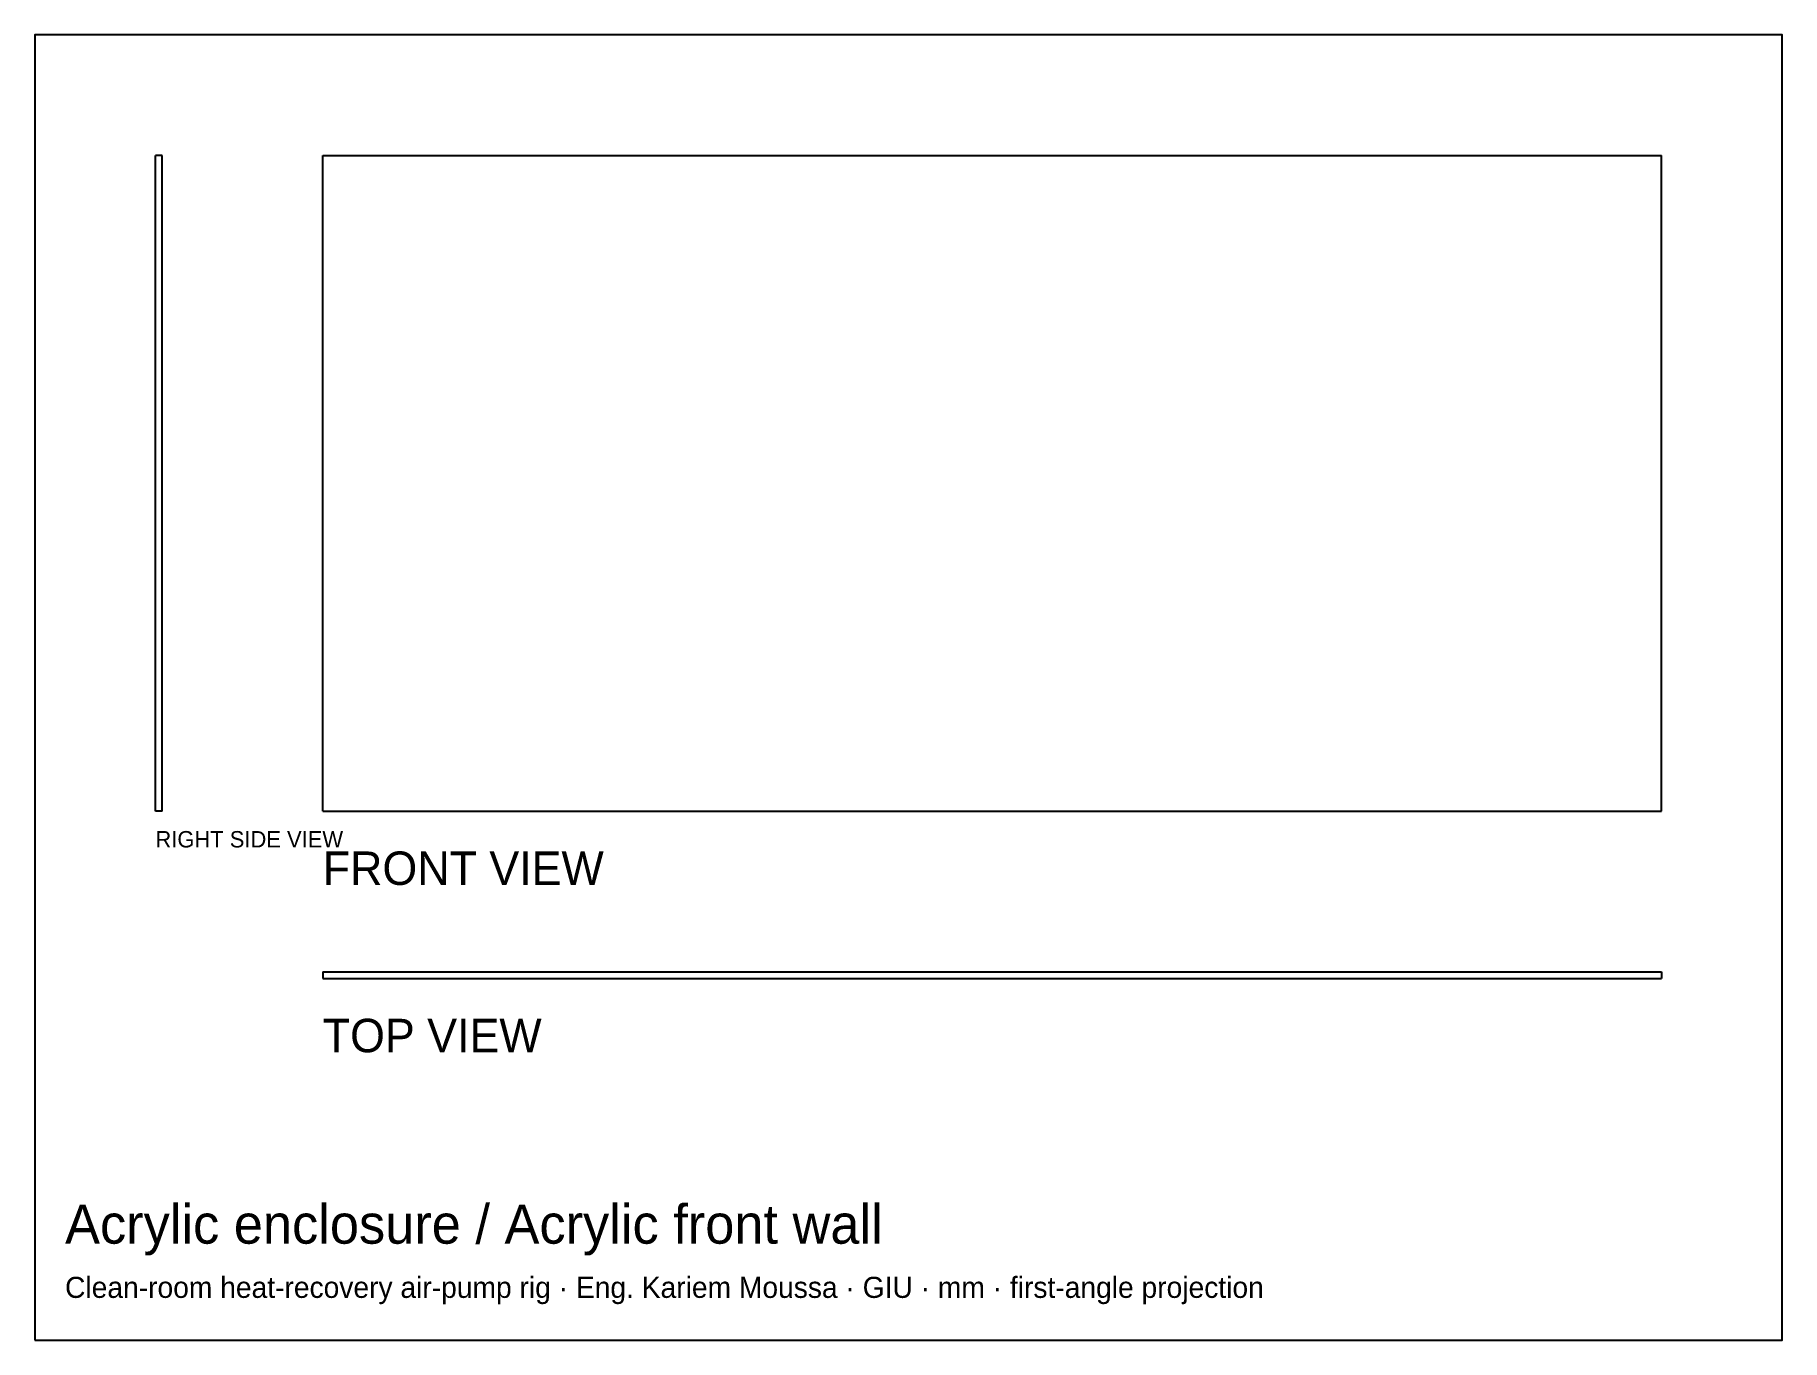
# Model space of a CAD drawing. Header units: millimetres. Extents: x -715 to 590, y -390 to 585.
import ezdxf

# ---------------------------------------------------------------- set-up
doc = ezdxf.new("R2010")
doc.units = ezdxf.units.MM
for name, color, linetype in [('BORDER', 7, 'Continuous'), ('HIDDEN', 8, 'Continuous'), ('TEXT', 5, 'Continuous'), ('VISIBLE', 7, 'Continuous')]:
    doc.layers.add(name, color=color, linetype=linetype)

msp = doc.modelspace()

# ---------------------------------------------------------------- linework, layer by layer
at = {"layer": 'BORDER'}
msp.add_lwpolyline([(-715, -390), (590, -390), (590, 585), (-715, 585)], close=True, dxfattribs=at)
at = {"layer": 'HIDDEN'}
for points in [[(-620, 495), (-625, 495)], [(-625, 5), (-625, 495)], [(-620, 5), (-620, 495)], [(-500, 495), (500, 495)], [(-500, 5), (-500, 495)], [(500, 5), (500, 495)], [(-620, 5), (-625, 5)], [(-500, 5), (500, 5)], [(-500, -115), (500, -115)], [(-500, -115), (-500, -120)], [(500, -115), (500, -120)], [(-500, -120), (500, -120)]]:
    msp.add_lwpolyline(points, dxfattribs=at)
at = {"layer": 'VISIBLE'}
for points in [[(-620, 495), (-625, 495)], [(-625, 5), (-625, 495)], [(-620, 5), (-620, 495)], [(-500, 495), (500, 495)], [(-500, 5), (-500, 495)], [(500, 5), (500, 495)], [(-620, 5), (-625, 5)], [(-500, 5), (500, 5)], [(-500, -115), (500, -115)], [(-500, -115), (-500, -120)], [(500, -115), (500, -120)], [(-500, -120), (500, -120)]]:
    msp.add_lwpolyline(points, dxfattribs=at)

# ---------------------------------------------------------------- texts
at = {"layer": 'TEXT'}
for s, height, p in [('RIGHT SIDE VIEW', 12.25, (-625, -22)), ('FRONT VIEW', 25, (-500, -50)), ('TOP VIEW', 25, (-500, -175)), ('Acrylic enclosure / Acrylic front wall', 29.25, (-692.5, -318)), ('Clean-room heat-recovery air-pump rig · Eng. Kariem Moussa · GIU · mm · first-angle projection', 15.75, (-692.5, -358.5))]:
    msp.add_text(s, height=height, dxfattribs=at).set_placement(p)

doc.saveas('drawing.dxf')
